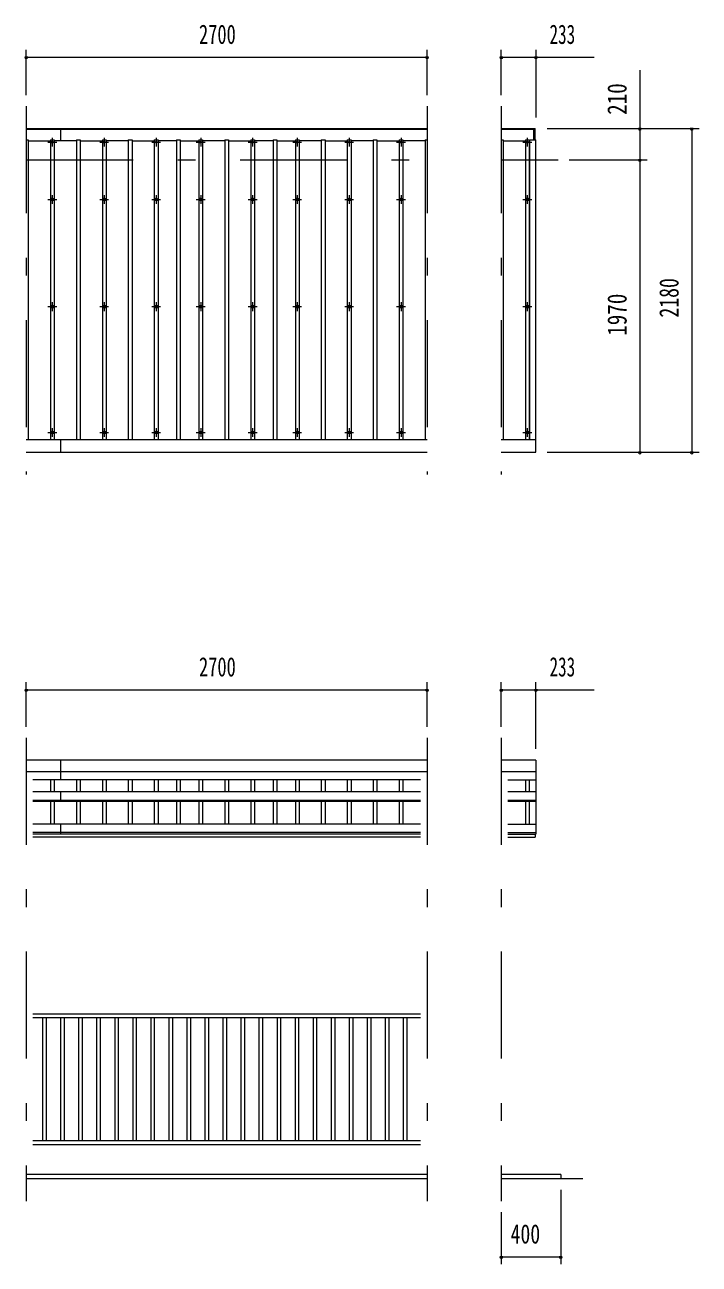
# Model space of a CAD drawing. Units: millimetres, scale not verified. Extents: x -27012 to 27023, y -10500 to 10500.
# Drawn here: x -8763 to -4220, y 1220 to 9567 of the extents above; entities that cross this region are included whole.
import ezdxf
from ezdxf.enums import TextEntityAlignment as Align

# ---------------------------------------------------------------- set-up
doc = ezdxf.new("R2010")
doc.units = ezdxf.units.MM
doc.header["$LTSCALE"] = 60
doc.linetypes.add('USER3', pattern=[24, 12, -5, 2, -5])
for name, color, linetype, lineweight in [('0-2_1-05BOLD', 7, 'Continuous', 18), ('0-3_1-25CENTER', 3, 'USER3', 18), ('0-4_1-45THIN', 4, 'Continuous', 18), ('0-5_1-55DIM', 3, 'Continuous', 18)]:
    doc.layers.add(name, color=color, linetype=linetype, lineweight=lineweight)
doc.styles.add('ＭＳ ゴシック', font='')
doc.styles.get('ＭＳ ゴシック').set_extended_font_data('MS Gothic')

msp = doc.modelspace()

# ---------------------------------------------------------------- linework, layer by layer
at = {"layer": '0-2_1-05BOLD'}
for p, q in [((-8753.45, 8867.67), (-6053.45, 8867.67)), ((-8753.45, 8862.67), (-6053.45, 8862.67)), ((-8523.45, 8867.67), (-8523.45, 8784.63)), ((-5553.45, 8867.67), (-5325.45, 8867.67)), ((-5553.45, 8862.67), (-5335.45, 8862.67)), ((-5335.45, 8790.67), (-5335.45, 8867.67)), ((-5325.45, 8790.67), (-5325.45, 8867.67)), ((-5360.45, 8790.67), (-5320.45, 8790.67)), ((-5360.45, 6773.43), (-5360.45, 8790.67)), ((-8753.45, 6773.43), (-6053.45, 6773.43)), ((-8523.45, 6773.43), (-8523.45, 6687.67)), ((-5553.45, 6773.43), (-5320.45, 6773.43)), ((-8753.45, 6687.67), (-6053.45, 6687.67)), ((-6053.45, 4614.67), (-8753.45, 4614.67)), ((-8523.45, 4614.67), (-8523.45, 4482.27)), ((-5320.45, 4614.67), (-5553.45, 4614.67)), ((-5320.45, 4614.67), (-5320.45, 4115.47)), ((-8753.45, 4537.52), (-6053.45, 4537.52)), ((-5553.45, 4537.52), (-5320.45, 4537.52)), ((-6098, 4482.27), (-8708.9, 4482.27)), ((-5508.9, 4482.27), (-5320.45, 4482.27)), ((-8708.9, 4402.96), (-6098, 4402.96)), ((-8708.9, 4345.26), (-6098, 4345.26)), ((-8523.45, 4402.96), (-8523.45, 4337.03)), ((-5508.9, 4402.96), (-5320.45, 4402.96)), ((-5508.9, 4345.26), (-5320.45, 4345.26)), ((-8708.9, 4337.03), (-6098, 4337.03)), ((-5508.9, 4337.03), (-5320.45, 4337.03)), ((-6098, 4182.45), (-8708.9, 4182.45)), ((-8523.45, 4182.45), (-8523.45, 4115.47)), ((-5508.9, 4182.45), (-5320.45, 4182.45)), ((-6098, 4127.34), (-8708.9, 4127.34)), ((-6098, 4115.47), (-8708.9, 4115.47)), ((-6098, 4094.67), (-8708.9, 4094.67)), ((-5508.9, 4127.34), (-5320.45, 4127.34)), ((-5508.9, 4115.47), (-5320.45, 4115.47)), ((-5508.9, 4094.67), (-5325.45, 4094.67)), ((-5325.45, 4115.47), (-5325.45, 4094.67)), ((-6098, 2904.67), (-8708.9, 2904.67)), ((-6098, 2879.67), (-8708.9, 2879.67)), ((-6098, 2049.67), (-8708.9, 2049.67)), ((-6098, 2024.67), (-8708.9, 2024.67)), ((-6053.45, 1824.67), (-8753.45, 1824.67)), ((-6053.45, 1794.67), (-8753.45, 1794.67)), ((-5153.45, 1824.67), (-5553.45, 1824.67)), ((-5003.45, 1794.67), (-5553.45, 1794.67)), ((-5153.45, 1824.67), (-5153.45, 1794.67))]:
    msp.add_line(p, q, dxfattribs=at)
msp.add_lwpolyline([(-5553.45, 6687.67), (-5320.45, 6687.67), (-5320.45, 8790.67)], dxfattribs=at)
for centre in [(-8578.45, 8390.17), (-8228.45, 8390.17), (-7878.45, 8390.17), (-7578.45, 8390.17), (-7228.45, 8390.17), (-6928.45, 8390.17), (-6578.45, 8390.17), (-6228.45, 8390.17), (-5378.44, 8390.17), (-8578.45, 7668.51), (-8228.45, 7668.51), (-7878.45, 7668.51), (-7578.45, 7668.51), (-7228.45, 7668.51), (-6928.45, 7668.51), (-6578.45, 7668.51), (-6228.45, 7668.51), (-5378.44, 7668.51), (-8578.45, 6820.85), (-8228.45, 6820.85), (-7878.45, 6820.85), (-7578.45, 6820.85), (-7228.45, 6820.85), (-6928.45, 6820.85), (-6578.45, 6820.85), (-6228.45, 6820.85), (-5378.44, 6820.85)]:
    msp.add_circle(centre, 10, dxfattribs=at)
for centre, start, end in [((-8578.45, 8765.7), 46.39838, 133.60162), ((-8578.45, 8786.71), 226.3961, 313.6039), ((-8228.45, 8765.7), 46.39838, 133.60162), ((-8228.45, 8786.71), 226.3961, 313.6039), ((-7878.45, 8765.7), 46.39838, 133.60162), ((-7878.45, 8786.71), 226.3961, 313.6039), ((-7578.45, 8765.7), 46.39838, 133.60162), ((-7578.45, 8786.71), 226.3961, 313.6039), ((-7228.45, 8765.7), 46.39838, 133.60162), ((-7228.45, 8786.71), 226.3961, 313.6039), ((-6928.45, 8765.7), 46.39838, 133.60162), ((-6928.45, 8786.71), 226.3961, 313.6039), ((-6578.45, 8765.7), 46.39838, 133.60162), ((-6578.45, 8786.71), 226.3961, 313.6039), ((-6228.45, 8765.7), 46.39838, 133.60162), ((-6228.45, 8786.71), 226.3961, 313.6039), ((-5378.44, 8765.7), 46.39838, 133.60162), ((-5378.44, 8786.71), 226.3961, 313.6039)]:
    msp.add_arc(centre, 14.5, start, end, dxfattribs=at)
at = {"layer": '0-3_1-25CENTER'}
for p, q in [((-8753.45, 9017.67), (-8753.45, 6537.67)), ((-6053.45, 9017.67), (-6053.45, 6537.67)), ((-5553.45, 9017.67), (-5553.45, 6537.67)), ((-8608.45, 8776.2), (-8548.45, 8776.2)), ((-8578.45, 8806.2), (-8578.45, 8746.2)), ((-8258.45, 8776.2), (-8198.45, 8776.2)), ((-8228.45, 8806.2), (-8228.45, 8746.2)), ((-7908.45, 8776.2), (-7848.45, 8776.2)), ((-7878.45, 8806.2), (-7878.45, 8746.2)), ((-7608.45, 8776.2), (-7548.45, 8776.2)), ((-7578.45, 8806.2), (-7578.45, 8746.2)), ((-7258.45, 8776.2), (-7198.45, 8776.2)), ((-7228.45, 8806.2), (-7228.45, 8746.2)), ((-6958.45, 8776.2), (-6898.45, 8776.2)), ((-6928.45, 8806.2), (-6928.45, 8746.2)), ((-6608.45, 8776.2), (-6548.45, 8776.2)), ((-6578.45, 8806.2), (-6578.45, 8746.2)), ((-6258.45, 8776.2), (-6198.45, 8776.2)), ((-6228.45, 8806.2), (-6228.45, 8746.2)), ((-5408.45, 8776.2), (-5348.44, 8776.2)), ((-5378.44, 8806.2), (-5378.44, 8746.2)), ((-8753.45, 8657.67), (-6053.45, 8657.67)), ((-5553.45, 8657.67), (-5170.45, 8657.67)), ((-8608.45, 8390.17), (-8548.45, 8390.17)), ((-8578.45, 8420.16), (-8578.45, 8360.17)), ((-8258.45, 8390.17), (-8198.45, 8390.17)), ((-8228.45, 8420.16), (-8228.45, 8360.17)), ((-7908.45, 8390.17), (-7848.45, 8390.17)), ((-7878.45, 8420.16), (-7878.45, 8360.17)), ((-7608.45, 8390.17), (-7548.45, 8390.17)), ((-7578.45, 8420.16), (-7578.45, 8360.17)), ((-7258.45, 8390.17), (-7198.45, 8390.17)), ((-7228.45, 8420.16), (-7228.45, 8360.17)), ((-6958.45, 8390.17), (-6898.45, 8390.17)), ((-6928.45, 8420.16), (-6928.45, 8360.17)), ((-6608.45, 8390.17), (-6548.45, 8390.17)), ((-6578.45, 8420.16), (-6578.45, 8360.17)), ((-6258.45, 8390.17), (-6198.45, 8390.17)), ((-6228.45, 8420.16), (-6228.45, 8360.17)), ((-5408.45, 8390.17), (-5348.44, 8390.17)), ((-5378.44, 8420.16), (-5378.44, 8360.17)), ((-8578.45, 7698.51), (-8578.45, 7638.5)), ((-8228.45, 7698.51), (-8228.45, 7638.5)), ((-7878.45, 7698.51), (-7878.45, 7638.5)), ((-7578.45, 7698.51), (-7578.45, 7638.5)), ((-7228.45, 7698.51), (-7228.45, 7638.5)), ((-6928.45, 7698.51), (-6928.45, 7638.5)), ((-6578.45, 7698.51), (-6578.45, 7638.5)), ((-6228.45, 7698.51), (-6228.45, 7638.5)), ((-5378.44, 7698.51), (-5378.44, 7638.5)), ((-8608.45, 7668.51), (-8548.45, 7668.51)), ((-8258.45, 7668.51), (-8198.45, 7668.51)), ((-7908.45, 7668.51), (-7848.45, 7668.51)), ((-7608.45, 7668.51), (-7548.45, 7668.51)), ((-7258.45, 7668.51), (-7198.45, 7668.51)), ((-6958.45, 7668.51), (-6898.45, 7668.51)), ((-6608.45, 7668.51), (-6548.45, 7668.51)), ((-6258.45, 7668.51), (-6198.45, 7668.51)), ((-5408.45, 7668.51), (-5348.44, 7668.51)), ((-8578.45, 6850.84), (-8578.45, 6790.85)), ((-8228.45, 6850.84), (-8228.45, 6790.85)), ((-7878.45, 6850.84), (-7878.45, 6790.85)), ((-7578.45, 6850.84), (-7578.45, 6790.85)), ((-7228.45, 6850.84), (-7228.45, 6790.85)), ((-6928.45, 6850.84), (-6928.45, 6790.85)), ((-6578.45, 6850.84), (-6578.45, 6790.85)), ((-6228.45, 6850.84), (-6228.45, 6790.85)), ((-5378.44, 6850.84), (-5378.44, 6790.85)), ((-8608.45, 6820.85), (-8548.45, 6820.85)), ((-8258.45, 6820.85), (-8198.45, 6820.85)), ((-7908.45, 6820.85), (-7848.45, 6820.85)), ((-7608.45, 6820.85), (-7548.45, 6820.85)), ((-7258.45, 6820.85), (-7198.45, 6820.85)), ((-6958.45, 6820.85), (-6898.45, 6820.85)), ((-6608.45, 6820.85), (-6548.45, 6820.85)), ((-6258.45, 6820.85), (-6198.45, 6820.85)), ((-5408.45, 6820.85), (-5348.44, 6820.85)), ((-8753.45, 4764.67), (-8753.45, 1644.67)), ((-6053.45, 4764.67), (-6053.45, 1644.67)), ((-5553.45, 4764.67), (-5553.45, 1644.67))]:
    msp.add_line(p, q, dxfattribs=at)
at = {"layer": '0-4_1-45THIN'}
for p, q in [((-8753.45, 8790.67), (-8740.95, 8790.67)), ((-8740.95, 8790.67), (-8740.95, 6773.43)), ((-8740.95, 8784.63), (-8590.95, 8784.63)), ((-8590.95, 8790.67), (-8590.95, 6773.43)), ((-8415.95, 8784.63), (-8565.95, 8784.63)), ((-8415.95, 8790.67), (-8415.95, 6773.43)), ((-8390.95, 8784.63), (-8240.95, 8784.63)), ((-8240.95, 8790.67), (-8240.95, 6773.43)), ((-8065.95, 8784.63), (-8215.95, 8784.63)), ((-8065.95, 8790.67), (-8065.95, 6773.43)), ((-8040.95, 8784.63), (-7890.95, 8784.63)), ((-7890.95, 8790.67), (-7890.95, 6773.43)), ((-7740.95, 8784.63), (-7865.95, 8784.63)), ((-7740.95, 8790.67), (-7740.95, 6773.43)), ((-7715.95, 8784.63), (-7590.95, 8784.63)), ((-7590.95, 8790.67), (-7590.95, 6773.43)), ((-7415.95, 8784.63), (-7565.95, 8784.63)), ((-7415.95, 8790.67), (-7415.95, 6773.43)), ((-7390.95, 8784.63), (-7240.95, 8784.63)), ((-7240.95, 8790.67), (-7240.95, 6773.43)), ((-7090.95, 8784.63), (-7215.95, 8784.63)), ((-7090.95, 8790.67), (-7090.95, 6773.43)), ((-7065.95, 8784.63), (-6940.95, 8784.63)), ((-6940.95, 8790.67), (-6940.95, 6773.43)), ((-6765.95, 8784.63), (-6915.95, 8784.63)), ((-6765.95, 8790.67), (-6765.95, 6773.43)), ((-6740.95, 8784.63), (-6590.95, 8784.63)), ((-6590.95, 8790.67), (-6590.95, 6773.43)), ((-6415.95, 8784.63), (-6565.95, 8784.63)), ((-6415.95, 8790.67), (-6415.95, 6773.43)), ((-6390.95, 8784.63), (-6240.95, 8784.63)), ((-6240.95, 8790.67), (-6240.95, 6773.43)), ((-6065.95, 8784.63), (-6215.95, 8784.63)), ((-6065.94, 8790.67), (-6065.94, 6773.43)), ((-6065.94, 8790.67), (-6053.45, 8790.67)), ((-5540.95, 8784.63), (-5390.95, 8784.63)), ((-5390.95, 8790.67), (-5390.95, 6773.43)), ((-5360.45, 8775.67), (-5365.94, 8775.67)), ((-8590.95, 4482.27), (-8590.95, 4402.96)), ((-8565.95, 4482.27), (-8565.95, 4402.96)), ((-8415.95, 4482.27), (-8415.95, 4402.96)), ((-8390.95, 4482.27), (-8390.95, 4402.96)), ((-8240.95, 4482.27), (-8240.95, 4402.96)), ((-8215.95, 4482.27), (-8215.95, 4402.96)), ((-8065.95, 4482.27), (-8065.95, 4402.96)), ((-8040.95, 4482.27), (-8040.95, 4402.96)), ((-7890.95, 4482.27), (-7890.95, 4402.96)), ((-7865.95, 4482.27), (-7865.95, 4402.96)), ((-7740.95, 4482.27), (-7740.95, 4402.96)), ((-7715.95, 4482.27), (-7715.95, 4402.96)), ((-7590.95, 4482.27), (-7590.95, 4402.96)), ((-7565.95, 4482.27), (-7565.95, 4402.96)), ((-7415.95, 4482.27), (-7415.95, 4402.96)), ((-7390.94, 4482.27), (-7390.94, 4402.96)), ((-7240.95, 4482.27), (-7240.95, 4402.96)), ((-7215.95, 4482.27), (-7215.95, 4402.96)), ((-7090.94, 4482.27), (-7090.94, 4402.96)), ((-7065.95, 4482.27), (-7065.95, 4402.96)), ((-6940.95, 4482.27), (-6940.95, 4402.96)), ((-6915.95, 4482.27), (-6915.95, 4402.96)), ((-6765.94, 4482.27), (-6765.94, 4402.96)), ((-6740.94, 4482.27), (-6740.94, 4402.96)), ((-6590.95, 4482.27), (-6590.95, 4402.96)), ((-6565.95, 4482.27), (-6565.95, 4402.96)), ((-6415.95, 4482.27), (-6415.95, 4402.96)), ((-6390.94, 4482.27), (-6390.94, 4402.96)), ((-6240.95, 4482.27), (-6240.95, 4402.96)), ((-6215.94, 4482.27), (-6215.94, 4402.96)), ((-5390.95, 4482.27), (-5390.95, 4402.96)), ((-5365.95, 4482.27), (-5365.95, 4402.96)), ((-8590.95, 4337.03), (-8590.95, 4182.45)), ((-8565.95, 4337.03), (-8565.95, 4182.45)), ((-8415.95, 4337.03), (-8415.95, 4182.45)), ((-8390.95, 4337.03), (-8390.95, 4182.45)), ((-8240.95, 4337.03), (-8240.95, 4182.45)), ((-8215.95, 4337.03), (-8215.95, 4182.45)), ((-8065.95, 4337.03), (-8065.95, 4182.45)), ((-8040.95, 4337.03), (-8040.95, 4182.45)), ((-7890.95, 4337.03), (-7890.95, 4182.45)), ((-7865.95, 4337.03), (-7865.95, 4182.45)), ((-7740.95, 4337.03), (-7740.95, 4182.45)), ((-7715.95, 4337.03), (-7715.95, 4182.45)), ((-7590.95, 4337.03), (-7590.95, 4182.45)), ((-7565.95, 4337.03), (-7565.95, 4182.45)), ((-7415.95, 4337.03), (-7415.95, 4182.45)), ((-7390.94, 4337.03), (-7390.94, 4182.45)), ((-7240.95, 4337.03), (-7240.95, 4182.45)), ((-7215.95, 4337.03), (-7215.95, 4182.45)), ((-7090.94, 4337.03), (-7090.94, 4182.45)), ((-7065.95, 4337.03), (-7065.95, 4182.45)), ((-6940.95, 4337.03), (-6940.95, 4182.45)), ((-6915.95, 4337.03), (-6915.95, 4182.45)), ((-6765.94, 4337.03), (-6765.94, 4182.45)), ((-6740.94, 4337.03), (-6740.94, 4182.45)), ((-6590.95, 4337.03), (-6590.95, 4182.45)), ((-6565.95, 4337.03), (-6565.95, 4182.45)), ((-6415.95, 4337.03), (-6415.95, 4182.45)), ((-6390.94, 4337.03), (-6390.94, 4182.45)), ((-6240.95, 4337.03), (-6240.95, 4182.45)), ((-6215.94, 4337.03), (-6215.94, 4182.45)), ((-5390.95, 4337.03), (-5390.95, 4182.45)), ((-5365.95, 4337.03), (-5365.95, 4182.45)), ((-8643.95, 2879.67), (-8643.95, 2049.67)), ((-8619.95, 2879.67), (-8619.95, 2049.67)), ((-8522.45, 2879.67), (-8522.45, 2049.67)), ((-8498.45, 2879.67), (-8498.45, 2049.67)), ((-8400.95, 2879.67), (-8400.95, 2049.67)), ((-8376.95, 2879.67), (-8376.95, 2049.67)), ((-8279.45, 2879.67), (-8279.45, 2049.67)), ((-8255.45, 2879.67), (-8255.45, 2049.67)), ((-8157.95, 2879.67), (-8157.95, 2049.67)), ((-8133.95, 2879.67), (-8133.95, 2049.67)), ((-8036.45, 2879.67), (-8036.45, 2049.67)), ((-8012.45, 2879.67), (-8012.45, 2049.67)), ((-7914.95, 2879.67), (-7914.95, 2049.67)), ((-7890.95, 2879.67), (-7890.95, 2049.67)), ((-7793.45, 2879.67), (-7793.45, 2049.67)), ((-7769.45, 2879.67), (-7769.45, 2049.67)), ((-7671.95, 2879.67), (-7671.95, 2049.67)), ((-7647.95, 2879.67), (-7647.95, 2049.67)), ((-7550.45, 2879.67), (-7550.45, 2049.67)), ((-7526.45, 2879.67), (-7526.45, 2049.67)), ((-7428.95, 2879.67), (-7428.95, 2049.67)), ((-7404.95, 2879.67), (-7404.95, 2049.67)), ((-7307.45, 2879.67), (-7307.45, 2049.67)), ((-7283.45, 2879.67), (-7283.45, 2049.67)), ((-7185.95, 2879.67), (-7185.95, 2049.67)), ((-7161.95, 2879.67), (-7161.95, 2049.67)), ((-7064.45, 2879.67), (-7064.45, 2049.67)), ((-7040.45, 2879.67), (-7040.45, 2049.67)), ((-6942.95, 2879.67), (-6942.95, 2049.67)), ((-6918.95, 2879.67), (-6918.95, 2049.67)), ((-6821.45, 2879.67), (-6821.45, 2049.67)), ((-6797.45, 2879.67), (-6797.45, 2049.67)), ((-6699.95, 2879.67), (-6699.95, 2049.67)), ((-6675.95, 2879.67), (-6675.95, 2049.67)), ((-6578.45, 2879.67), (-6578.45, 2049.67)), ((-6554.45, 2879.67), (-6554.45, 2049.67)), ((-6456.95, 2879.67), (-6456.95, 2049.67)), ((-6432.95, 2879.67), (-6432.95, 2049.67)), ((-6335.45, 2879.67), (-6335.45, 2049.67)), ((-6311.45, 2879.67), (-6311.45, 2049.67)), ((-6213.95, 2879.67), (-6213.95, 2049.67)), ((-6189.95, 2879.67), (-6189.95, 2049.67))]:
    msp.add_line(p, q, dxfattribs=at)
for points in [[(-8590.95, 8790.67), (-8565.95, 8790.67), (-8565.95, 6773.43)], [(-8415.95, 8790.67), (-8390.95, 8790.67), (-8390.95, 6773.43)], [(-8240.95, 8790.67), (-8215.95, 8790.67), (-8215.95, 6773.43)], [(-8065.95, 8790.67), (-8040.95, 8790.67), (-8040.95, 6773.43)], [(-7890.95, 8790.67), (-7865.95, 8790.67), (-7865.95, 6773.43)], [(-7740.95, 8790.67), (-7715.95, 8790.67), (-7715.95, 6773.43)], [(-7590.95, 8790.67), (-7565.95, 8790.67), (-7565.95, 6773.43)], [(-7415.95, 8790.67), (-7390.95, 8790.67), (-7390.95, 6773.43)], [(-7240.95, 8790.67), (-7215.95, 8790.67), (-7215.95, 6773.43)], [(-7090.95, 8790.67), (-7065.95, 8790.67), (-7065.95, 6773.43)], [(-6940.95, 8790.67), (-6915.95, 8790.67), (-6915.95, 6773.43)], [(-6765.95, 8790.67), (-6740.95, 8790.67), (-6740.95, 6773.43)], [(-6590.95, 8790.67), (-6565.95, 8790.67), (-6565.95, 6773.43)], [(-6415.95, 8790.67), (-6390.95, 8790.67), (-6390.95, 6773.43)], [(-6240.95, 8790.67), (-6215.95, 8790.67), (-6215.95, 6773.43)], [(-5553.45, 8790.67), (-5540.95, 8790.67), (-5540.95, 6773.43)], [(-5390.95, 8790.67), (-5365.94, 8790.67), (-5365.94, 6773.43)]]:
    msp.add_lwpolyline(points, dxfattribs=at)
at = {"layer": '0-5_1-55DIM'}
for p, q in [((-8743.45, 9348.67), (-8763.45, 9348.67)), ((-8753.45, 9092.68), (-8753.45, 9398.67)), ((-8753.45, 9348.67), (-6053.45, 9348.67)), ((-6043.45, 9348.67), (-6063.45, 9348.67)), ((-6053.45, 9092.68), (-6053.45, 9398.67)), ((-5543.45, 9348.67), (-5563.45, 9348.67)), ((-5553.45, 9092.68), (-5553.45, 9398.67)), ((-5553.45, 9348.67), (-4927.95, 9348.67)), ((-5310.45, 9348.67), (-5330.45, 9348.67)), ((-5320.45, 9398.67), (-5320.45, 8942.68)), ((-4620.45, 9260.17), (-4620.45, 6687.67)), ((-5245.45, 8867.67), (-4220.45, 8867.67)), ((-4610.45, 8867.67), (-4630.45, 8867.67)), ((-4260.45, 8867.67), (-4280.45, 8867.67)), ((-4270.45, 8867.67), (-4270.45, 6687.67)), ((-5095.44, 8657.67), (-4570.45, 8657.67)), ((-4610.45, 8657.67), (-4630.45, 8657.67)), ((-5245.45, 6687.67), (-4220.45, 6687.67)), ((-4610.45, 6687.67), (-4630.45, 6687.67)), ((-4260.45, 6687.67), (-4280.45, 6687.67)), ((-8753.45, 4839.67), (-8753.45, 5138.67)), ((-6053.45, 4839.67), (-6053.45, 5138.67)), ((-5553.45, 4839.67), (-5553.45, 5138.67)), ((-5320.45, 4689.67), (-5320.45, 5138.67)), ((-8743.45, 5088.67), (-8763.45, 5088.67)), ((-8753.45, 5088.67), (-6053.45, 5088.67)), ((-6043.45, 5088.67), (-6063.45, 5088.67)), ((-5543.45, 5088.67), (-5563.45, 5088.67)), ((-5553.45, 5088.67), (-4927.95, 5088.67)), ((-5310.45, 5088.67), (-5330.45, 5088.67)), ((-5153.45, 1719.67), (-5153.45, 1219.67)), ((-5553.45, 1569.67), (-5553.45, 1219.67)), ((-5543.45, 1269.67), (-5563.45, 1269.67)), ((-5553.45, 1269.67), (-5153.45, 1269.67)), ((-5143.45, 1269.67), (-5163.45, 1269.67))]:
    msp.add_line(p, q, dxfattribs=at)
for centre in [(-8753.45, 9348.67), (-6053.45, 9348.67), (-5553.45, 9348.67), (-5320.45, 9348.67), (-4620.45, 8867.67), (-4270.45, 8867.67), (-4620.45, 8657.67), (-4620.45, 6687.67), (-4270.45, 6687.67), (-8753.45, 5088.67), (-6053.45, 5088.67), (-5553.45, 5088.67), (-5320.45, 5088.67), (-5553.45, 1269.67), (-5153.45, 1269.67)]:
    msp.add_arc(centre, 10, 180, 0, dxfattribs=at)

# ---------------------------------------------------------------- texts
at = {"layer": '0-5_1-55DIM', "color": 7, "style": 'ＭＳ ゴシック'}
for s, width, p in [('2700', 0.7, (-7590.05, 9398.67)), ('233', 0.65, (-5228.62, 9398.67)), ('2700', 0.7, (-7590.05, 5138.67)), ('233', 0.65, (-5228.62, 5138.67)), ('400', 0.75, (-5491.08, 1319.67))]:
    msp.add_text(s, height=130.2, dxfattribs=dict(at, width=width)).set_placement(p, align=Align.BOTTOM_LEFT)
for s, width, p in [('210', 0.8, (-4670.45, 8960.02)), ('2180', 0.75, (-4320.45, 7594.64)), ('1970', 0.8, (-4670.45, 7472.48))]:
    msp.add_text(s, height=130.2, rotation=90, dxfattribs=dict(at, width=width)).set_placement(p, align=Align.BOTTOM_LEFT)

doc.saveas('drawing.dxf')
